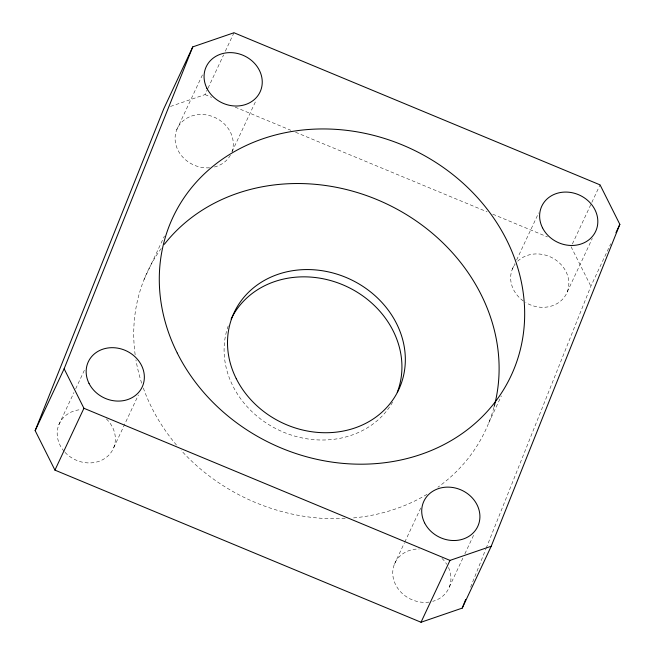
<?xml version="1.0" encoding="UTF-8"?>
<svg xmlns="http://www.w3.org/2000/svg" width="655" height="655" viewBox="0 0 655 655"><rect width="100%" height="100%" fill="white"/><g stroke="black" fill="none" stroke-linecap="round" stroke-linejoin="round"><path stroke-width="0.49" stroke-dasharray="3.27 2.46" d="M470.593 587.216L485.764 549.234M486.149 548.284L590.867 286.227L610.763 243.758M176.727 129.764L203.107 73.45M170.496 106.446L205.007 94.598L207.602 89.064M208.036 88.138L223.601 54.905M225.328 51.213L233.982 32.75M58.819 424.825L73.958 392.509M75.685 388.816L85.199 368.511M144.059 279.521L164.43 236.046M232.066 151.665L255.851 100.886M113.733 447.643L138.385 395.022M512.292 269.213L514.887 263.67M516.615 259.978L538.672 212.9M394.392 564.266L404.331 543.036M404.765 542.111L420.764 507.952M572.38 243.955L591.408 203.337M591.842 202.411L600.054 184.874M488.786 422.778L501.345 395.947M567.205 292.032L592.284 238.485M449.297 587.085L463.134 557.544M464.87 553.852L474.384 533.538M205.007 94.598L211.614 97.349M235.202 107.15L290.861 130.28M295.585 132.245L487.107 211.835M492.773 214.185L547.49 236.922M571.078 246.722L590.867 286.227M106.397 418.954A29.737 25.987 25.1 0 1 106.626 457.141A29.737 25.987 25.1 0 1 64.82 452.138M64.198 451.434A29.737 25.987 25.1 0 1 80.901 409.621M448.478 567.492A29.737 25.987 25.1 0 1 432.701 601.347M429.066 602.092A29.737 25.987 25.1 0 1 393.156 577.432A29.737 25.987 25.1 0 1 419.298 548.98M441.969 558.404A29.737 25.987 25.1 0 1 446.718 564.258M517.712 261.181A29.737 25.987 25.1 0 1 557.168 261.001A29.737 25.987 25.1 0 1 564.225 297.313A29.737 25.987 25.1 0 1 525.752 302.577M523.329 300.989A29.737 25.987 25.1 0 1 515.133 264.121M230.388 155.21A29.737 25.987 25.1 0 1 213.243 167.271M209.559 167.786A29.737 25.987 25.1 0 1 175.09 139.04A29.737 25.987 25.1 0 1 208.2 115.255A29.737 25.987 25.1 0 1 231.976 151.682M392.591 402.186A90.873 79.402 25.1 0 1 279.382 430.36A90.873 79.402 25.1 0 1 228.415 325.396M493.944 407.353A186.708 163.136 25.1 0 1 437.9 487.205M426.994 494.361A186.708 163.136 25.1 0 1 352.177 518.039M345.185 518.523A186.708 163.136 25.1 0 1 181.132 450.353M176.465 445.023A186.708 163.136 25.1 0 1 143.322 388.022M141.685 383.224A186.708 163.136 25.1 0 1 135.937 359.841M135.159 354.756A186.708 163.136 25.1 0 1 161.286 248.384"/><path stroke-width="0.98" d="M35.157 430.63L163.783 108.746L192.758 46.898L233.982 32.75L600.054 184.874L619.843 224.37L491.217 546.254L462.242 608.102L421.018 622.25L54.946 470.126L35.157 430.63L64.133 368.773L192.758 46.898M462.242 608.102L465.656 599.562M54.946 470.126L83.922 408.278L64.133 368.773M421.018 622.25L449.993 560.402L491.217 546.254M615.954 232.681L619.843 224.37M83.922 408.278L449.993 560.402M231.109 319.059A90.873 79.402 25.1 0 1 344.563 285.555A90.873 79.402 25.1 0 1 397.266 392.378M164.348 244.331A186.708 163.136 25.1 0 1 389.193 205.13A186.708 163.136 25.1 0 1 494.214 406.362M89.014 383.38A29.737 25.987 25.1 0 0 139.278 391.649A29.737 25.987 25.1 0 0 117.466 348.108A29.737 25.987 25.1 0 0 89.014 383.38M424.579 522.829A29.737 25.987 25.1 0 0 474.842 531.09A29.737 25.987 25.1 0 0 453.031 487.549A29.737 25.987 25.1 0 0 424.579 522.829M542.487 227.776A29.737 25.987 25.1 0 0 592.75 236.037A29.737 25.987 25.1 0 0 570.939 192.496A29.737 25.987 25.1 0 0 542.487 227.776M206.923 88.327A29.737 25.987 25.1 0 0 257.178 96.588A29.737 25.987 25.1 0 0 235.366 53.055A29.737 25.987 25.1 0 0 206.923 88.327M177.284 353.094A186.708 163.136 25.1 0 0 492.797 404.978A186.708 163.136 25.1 0 0 355.878 131.647A186.708 163.136 25.1 0 0 177.284 353.094M236.258 378.656A90.873 79.402 25.1 0 0 389.823 403.914A90.873 79.402 25.1 0 0 323.177 270.875A90.873 79.402 25.1 0 0 236.258 378.656"/></g></svg>
